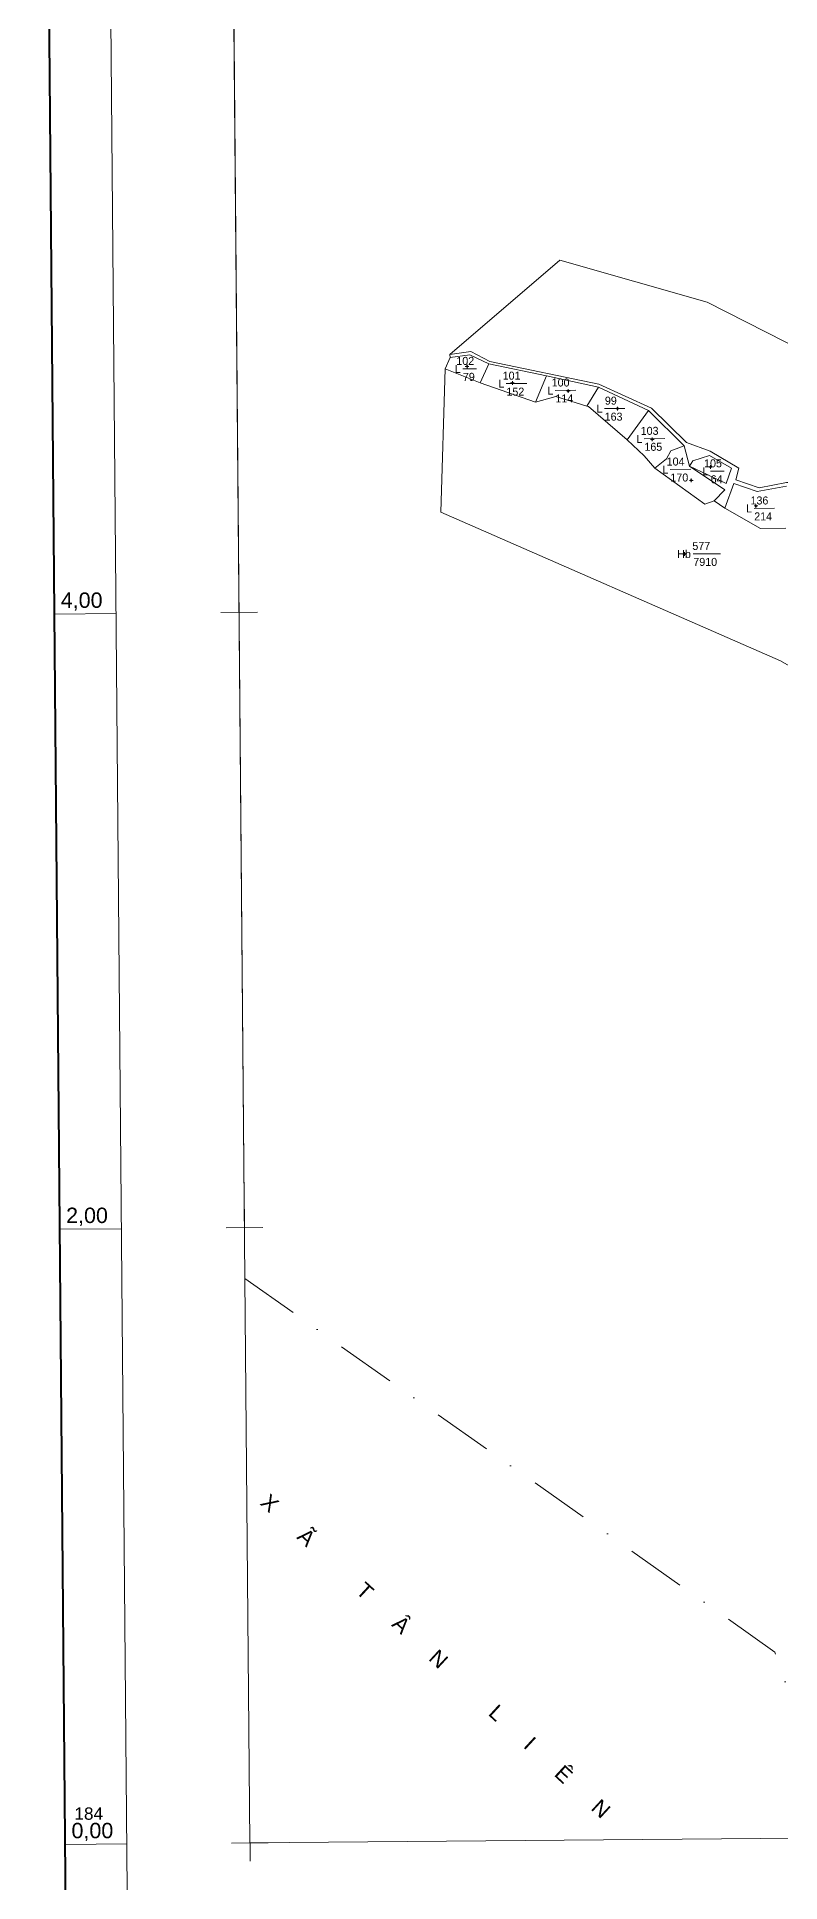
# Model space of a CAD drawing. Header units: metres. Extents: x 550490 to 551626, y 1839168 to 1840631.
# Drawn here: x 550490 to 550732, y 1839478 to 1840077 of the extents above; entities that cross this region are included whole.
import ezdxf
from ezdxf.enums import TextEntityAlignment as Align

# ---------------------------------------------------------------- set-up
doc = ezdxf.new("R2010")
doc.units = ezdxf.units.M
doc.header["$MEASUREMENT"] = 0
doc.linetypes.add('DGN Style 4', pattern=[38.376771, 19.1764, -9.5882, 0.02397, -9.5882])
for name, color, linetype, lineweight in [('Level 10', 7, 'Continuous', 0), ('Level 11', 7, 'Continuous', 0), ('Level 13', 7, 'Continuous', 0), ('Level 22', 7, 'Continuous', 0), ('Level 63', 7, 'Continuous', 0)]:
    doc.layers.add(name, color=color, linetype=linetype, lineweight=lineweight)
doc.styles.add('Style-FmSimple', font='FmSimple.shx')
doc.styles.add('Style-VHarial', font='VHarial.shx')
doc.styles.add('Style-Vnarial', font='Vnarial.shx')

# ---------------------------------------------------------------- blocks, each defined once
blk = doc.blocks.new('CENTRD')
at = {"layer": 'Level 11', "linetype": 'Continuous', "lineweight": 0}
h = blk.add_hatch(color=1, dxfattribs=at)
edge = h.paths.add_edge_path()
edge.add_arc((0, 0), 1.5, 0, 360)
at = {"layer": 'Level 11', "color": 1, "linetype": 'Continuous', "lineweight": 0}
for p, q in [((0, 6), (-6, 0)), ((0, 12), (0, 6)), ((6, 0), (0, 6)), ((0, -6), (6, 0)), ((12, 0), (6, 0)), ((-6, 0), (-12, 0)), ((-6, 0), (0, -6)), ((0, -6), (0, -12))]:
    blk.add_line(p, q, dxfattribs=at)
blk = doc.blocks.new('N_THUA_114')
at = {"layer": 'Level 13', "color": 3, "linetype": 'Continuous', "lineweight": 0}
blk.add_line((355534.24, 1839870.25), (355538.66, 1839870.28), dxfattribs=at)
at = {"layer": 'Level 13', "color": 3, "linetype": 'Continuous', "lineweight": 0, "style": 'Style-FmSimple'}
for s, p in [('102', (355532.15, 1839872.82999)), ('L', (355531.66, 1839870.21999)), ('79', (355534.28, 1839867.64999))]:
    blk.add_text(s, height=2.59998, dxfattribs=at).set_placement(p, align=Align.MIDDLE_LEFT)
blk = doc.blocks.new('N_THUA_117')
at = {"layer": 'Level 13', "color": 3, "linetype": 'Continuous', "lineweight": 0}
blk.add_line((355549, 1839864.85), (355555.63, 1839864.91), dxfattribs=at)
at = {"layer": 'Level 13', "color": 3, "linetype": 'Continuous', "lineweight": 0, "style": 'Style-FmSimple'}
for s, p in [('101', (355547.82, 1839867.43999)), ('L', (355546.41, 1839864.82999)), ('152', (355549.04, 1839862.24999))]:
    blk.add_text(s, height=2.59998, dxfattribs=at).set_placement(p, align=Align.MIDDLE_LEFT)
blk = doc.blocks.new('N_THUA_120')
at = {"layer": 'Level 13', "color": 3, "linetype": 'Continuous', "lineweight": 0}
blk.add_line((355607.56, 1839809.31), (355616.4, 1839809.38), dxfattribs=at)
at = {"layer": 'Level 13', "color": 3, "linetype": 'Continuous', "lineweight": 0, "style": 'Style-FmSimple'}
for s, p in [('Hb', (355602.37, 1839809.25999)), ('577', (355607.29, 1839811.89999)), ('7910', (355607.6, 1839806.70999))]:
    blk.add_text(s, height=2.59998, dxfattribs=at).set_placement(p, align=Align.MIDDLE_LEFT)
blk = doc.blocks.new('N_THUA_122')
at = {"layer": 'Level 13', "color": 3, "linetype": 'Continuous', "lineweight": 0}
blk.add_line((355567.12, 1839862.24), (355573.75, 1839862.3), dxfattribs=at)
at = {"layer": 'Level 13', "color": 3, "linetype": 'Continuous', "lineweight": 0, "style": 'Style-FmSimple'}
for s, p in [('L', (355564.53, 1839862.21999)), ('100', (355565.94, 1839864.82999)), ('114', (355567.15, 1839859.63999))]:
    blk.add_text(s, height=2.59998, dxfattribs=at).set_placement(p, align=Align.MIDDLE_LEFT)
blk = doc.blocks.new('N_THUA_126')
at = {"layer": 'Level 13', "color": 3, "linetype": 'Continuous', "lineweight": 0}
blk.add_line((355583.13, 1839856.52), (355589.75, 1839856.58), dxfattribs=at)
at = {"layer": 'Level 13', "color": 3, "linetype": 'Continuous', "lineweight": 0, "style": 'Style-FmSimple'}
for s, p in [('L', (355580.54, 1839856.49999)), ('99', (355583.24, 1839859.11999)), ('163', (355583.16, 1839853.91999))]:
    blk.add_text(s, height=2.59998, dxfattribs=at).set_placement(p, align=Align.MIDDLE_LEFT)
blk = doc.blocks.new('N_THUA_130')
at = {"layer": 'Level 13', "color": 3, "linetype": 'Continuous', "lineweight": 0}
blk.add_line((355594.46, 1839846.52), (355601.09, 1839846.58), dxfattribs=at)
at = {"layer": 'Level 13', "color": 3, "linetype": 'Continuous', "lineweight": 0, "style": 'Style-FmSimple'}
for s, p in [('103', (355593.28, 1839849.10999)), ('L', (355591.87, 1839846.48999)), ('165', (355594.49, 1839843.91999))]:
    blk.add_text(s, height=2.59998, dxfattribs=at).set_placement(p, align=Align.MIDDLE_LEFT)
blk = doc.blocks.new('N_THUA_137')
at = {"layer": 'Level 13', "color": 3, "linetype": 'Continuous', "lineweight": 0}
blk.add_line((355607.08, 1839833.16), (355613.71, 1839833.22), dxfattribs=at)
at = {"layer": 'Level 13', "color": 3, "linetype": 'Continuous', "lineweight": 0, "style": 'Style-FmSimple'}
for s, p in [('L', (355604.5, 1839833.13999)), ('104', (355605.9, 1839835.74999)), ('170', (355607.12, 1839830.55999))]:
    blk.add_text(s, height=2.59998, dxfattribs=at).set_placement(p, align=Align.MIDDLE_LEFT)
blk = doc.blocks.new('N_THUA_142')
at = {"layer": 'Level 13', "color": 3, "linetype": 'Continuous', "lineweight": 0}
blk.add_line((355613.39, 1839837.56), (355617.81, 1839837.6), dxfattribs=at)
at = {"layer": 'Level 13', "color": 3, "linetype": 'Continuous', "lineweight": 0, "style": 'Style-FmSimple'}
for s, p in [('L', (355610.81, 1839837.53999)), ('105', (355611.3, 1839840.13999)), ('64', (355613.43, 1839834.95999))]:
    blk.add_text(s, height=2.59998, dxfattribs=at).set_placement(p, align=Align.MIDDLE_LEFT)
blk = doc.blocks.new('N_THUA_149')
at = {"layer": 'Level 13', "color": 3, "linetype": 'Continuous', "lineweight": 0}
blk.add_line((355628.17, 1839824.89), (355634.79, 1839824.95), dxfattribs=at)
at = {"layer": 'Level 13', "color": 3, "linetype": 'Continuous', "lineweight": 0, "style": 'Style-FmSimple'}
for s, p in [('L', (355625.58, 1839824.86999)), ('136', (355626.99, 1839827.47999)), ('214', (355628.2, 1839822.29999))]:
    blk.add_text(s, height=2.59998, dxfattribs=at).set_placement(p, align=Align.MIDDLE_LEFT)

msp = doc.modelspace()

# ---------------------------------------------------------------- linework, layer by layer
at = {"layer": 'Level 10', "color": 2, "linetype": 'Continuous', "lineweight": 0, "flags": 128}
for points in [[(550552.53, 1840314.48), (550558.13, 1839673.92)], [(550624.85, 1839973.21), (550623.26, 1839969.55)], [(550843.87, 1839883.14), (550823.41, 1839898.42), (550812.83, 1839899.86), (550810.71, 1839901.55), (550798.12, 1839915.6), (550793.09, 1839922.11), (550789.28, 1839922.73), (550780.93, 1839918.07), (550772.51, 1839919.96), (550760.67, 1839924.84), (550756.7, 1839928.47), (550747.83, 1839932.68), (550734.18, 1839932.69), (550725.28, 1839930.92), (550717.78, 1839933.47), (550718.66, 1839937.28), (550709.44, 1839942.84), (550701.68, 1839945.64), (550690.3, 1839956.81), (550673.18, 1839964.64), (550637.74, 1839971.94), (550631.54, 1839975.16), (550624.75, 1839974.19)], [(550624.75, 1839974.19), (550624.85, 1839973.21)], [(550637.47, 1839971.24), (550631.3, 1839974.12), (550624.85, 1839973.21)], [(550637.47, 1839971.24), (550634.62, 1839965.04)], [(550637.47, 1839971.24), (550656.17, 1839967.31)], [(550623.26, 1839969.55), (550634.62, 1839965.04)], [(550634.62, 1839965.04), (550652.56, 1839958.74)], [(550652.56, 1839958.74), (550656.17, 1839967.31)], [(550656.17, 1839967.31), (550673.13, 1839963.67)], [(550669.27, 1839957.48), (550673.13, 1839963.67)], [(550689.36, 1839956.02), (550673.13, 1839963.67)], [(550652.56, 1839958.74), (550659.18, 1839960.59), (550669.27, 1839957.48)], [(550682.37, 1839946.55), (550669.87, 1839957.34), (550669.27, 1839957.48)], [(550682.37, 1839946.55), (550689.36, 1839956.02)], [(550700.95, 1839944.55), (550689.36, 1839956.02)], [(550691.39, 1839937.3), (550687.89, 1839941.31), (550682.37, 1839946.55)], [(550700.95, 1839944.55), (550696.63, 1839942.92), (550695.24, 1839940.31), (550691.39, 1839937.3)], [(550702.66, 1839937.99), (550700.95, 1839944.55)], [(550702.66, 1839937.99), (550703.76, 1839939.73), (550709.13, 1839941.42), (550716.34, 1839937.31), (550714.58, 1839932.32), (550702.66, 1839937.99)], [(550710.74, 1839926.73), (550707.67, 1839925.59), (550691.39, 1839937.3)], [(550702.66, 1839937.99), (550714.16, 1839930.25), (550710.74, 1839926.73)], [(550734.24, 1839931.42), (550724.68, 1839929.68), (550717.04, 1839932.31), (550714.2, 1839924.26)], [(550714.2, 1839924.26), (550725.7, 1839917.74), (550733.96, 1839917.75)]]:
    msp.add_lwpolyline(points, dxfattribs=at)
at = {"layer": 'Level 10', "color": 1, "linetype": 'Continuous', "lineweight": 0, "flags": 128}
for points in [[(550856.13, 1839909.25), (550815.53, 1839946.32), (550759.17, 1839965.49), (550708.37, 1839991.24), (550660.49, 1840004.86), (550624.75, 1839974.19)], [(550623.26, 1839969.55), (550621.83, 1839922.99), (550732.25, 1839874.71), (550776.81, 1839849.24)], [(550710.74, 1839926.73), (550714.2, 1839924.26)]]:
    msp.add_lwpolyline(points, dxfattribs=at)
at = {"layer": 'Level 10', "color": 1, "linetype": 'DGN Style 4', "lineweight": 13, "flags": 128}
msp.add_lwpolyline([(550558.13, 1839673.92), (550730.43, 1839552.55), (550751.43, 1839492.21)], dxfattribs=at)
at = {"layer": 'Level 22', "color": 3, "linetype": 'Continuous', "lineweight": 0, "flags": 128}
for points in [[(550558.13, 1839673.92), (550550.99, 1840490.22)], [(550559.73, 1839490.54), (550558.13, 1839673.92)], [(550559.73, 1839490.54), (550751.43, 1839492.21)]]:
    msp.add_lwpolyline(points, dxfattribs=at)
at = {"layer": 'Level 22', "color": 1, "linetype": 'Continuous', "lineweight": 0, "flags": 128}
for points in [[(550624.85, 1839973.21), (550623.26, 1839969.55), (550634.62, 1839965.04)], [(550624.85, 1839973.21), (550631.3, 1839974.12), (550637.47, 1839971.24)], [(550637.47, 1839971.24), (550634.62, 1839965.04)], [(550637.47, 1839971.24), (550656.17, 1839967.31)], [(550634.62, 1839965.04), (550652.56, 1839958.74)], [(550652.56, 1839958.74), (550656.17, 1839967.31)], [(550656.17, 1839967.31), (550673.13, 1839963.67)], [(550669.27, 1839957.48), (550673.13, 1839963.67)], [(550689.36, 1839956.02), (550673.13, 1839963.67)], [(550652.56, 1839958.74), (550659.18, 1839960.59), (550669.27, 1839957.48)], [(550682.37, 1839946.55), (550669.87, 1839957.34), (550669.27, 1839957.48)], [(550682.37, 1839946.55), (550689.36, 1839956.02)], [(550700.95, 1839944.55), (550689.36, 1839956.02)], [(550691.39, 1839937.3), (550687.89, 1839941.31), (550682.37, 1839946.55)], [(550700.95, 1839944.55), (550696.63, 1839942.92), (550695.24, 1839940.31), (550691.39, 1839937.3)], [(550702.66, 1839937.99), (550700.95, 1839944.55)], [(550702.66, 1839937.99), (550703.76, 1839939.73), (550709.13, 1839941.42), (550716.34, 1839937.31), (550714.58, 1839932.32), (550702.66, 1839937.99)], [(550702.66, 1839937.99), (550714.16, 1839930.25), (550710.74, 1839926.73), (550707.67, 1839925.59), (550691.39, 1839937.3)], [(550734.24, 1839931.42), (550724.68, 1839929.68), (550717.04, 1839932.31), (550714.2, 1839924.26), (550725.7, 1839917.74), (550733.96, 1839917.75)]]:
    msp.add_lwpolyline(points, dxfattribs=at)
at = {"layer": 'Level 63', "color": 7, "linetype": 'Continuous', "lineweight": 0}
for p, q in [((550556.29, 1839884.41), (550556.18, 1839896.41)), ((550496.25, 1839889.88), (550516.25, 1839890.06)), ((550550.24, 1839890.36), (550562.23, 1839890.46)), ((550558.03, 1839684.47), (550557.93, 1839696.47)), ((550498, 1839689.95), (550517.99, 1839690.12)), ((550551.98, 1839690.42), (550563.98, 1839690.53)), ((550559.78, 1839484.54), (550559.68, 1839496.54)), ((550499.75, 1839490.01), (550519.74, 1839490.19)), ((550553.73, 1839490.48), (550565.73, 1839490.59))]:
    msp.add_line(p, q, dxfattribs=at)
at = {"layer": 'Level 63', "color": 7, "linetype": 'Continuous', "lineweight": 40, "flags": 128}
msp.add_lwpolyline([(550500.27, 1839430.03), (550490.48, 1840549.67), (551610.12, 1840559.47), (551619.92, 1839439.82), (550500.27, 1839430.03)], close=True, dxfattribs=at)
at = {"layer": 'Level 63', "color": 7, "linetype": 'Continuous', "lineweight": 13, "flags": 128}
msp.add_lwpolyline([(550520.09, 1839450.2), (550510.65, 1840529.85), (551590.31, 1840539.3), (551599.75, 1839459.64), (550520.09, 1839450.2)], close=True, dxfattribs=at)

# ---------------------------------------------------------------- block references
at = {"layer": 'Level 11', "color": 1, "linetype": 'Continuous', "lineweight": 0, "xscale": 0.04999813735168662, "yscale": 0.04999813735168662, "zscale": 0.04999813735168662}
for p in [(550630.35, 1839970.38), (550645.11, 1839964.99), (550663.23, 1839962.4), (550679.23, 1839956.68), (550690.57, 1839946.66), (550703.23, 1839933.33), (550709.49, 1839937.68), (550724.27, 1839925.02), (550701.07, 1839909.4)]:
    msp.add_blockref('CENTRD', p, dxfattribs=at)
at = {"layer": 'Level 13', "color": 3, "linetype": 'Continuous', "lineweight": 0}
for name, p in [('N_THUA_114', (195094.71, 99.33)), ('N_THUA_117', (195094.11, 99.92)), ('N_THUA_122', (195091.92, 100.31)), ('N_THUA_126', (195091.92, 100.12)), ('N_THUA_130', (195093.52, 100.32)), ('N_THUA_137', (195089.34, 103.7)), ('N_THUA_142', (195096.11, 98.73)), ('N_THUA_149', (195095.51, 99.32)), ('N_THUA_120', (195096.31, 100.12))]:
    msp.add_blockref(name, p, dxfattribs=at)

# ---------------------------------------------------------------- texts
at = {"layer": 'Level 10', "color": 7, "linetype": 'Continuous', "lineweight": 13, "style": 'Style-VHarial'}
msp.add_text('X      ·           t      ©      n           l      i      ª      n', height=5, rotation=317.33098, dxfattribs=at).set_placement((550620.11, 1839551.22), align=Align.MIDDLE_CENTER)
at = {"layer": 'Level 63', "color": 7, "linetype": 'Continuous', "lineweight": 0, "style": 'Style-Vnarial'}
for s, height, p in [('4,00', 5, (550498.24, 1839891.9)), ('2,00', 5, (550499.98, 1839691.97)), ('184', 4, (550502.68, 1839498.04)), ('0,00', 5, (550501.73, 1839492.03))]:
    msp.add_text(s, height=height, dxfattribs=at).set_placement(p)

doc.saveas('drawing.dxf')
